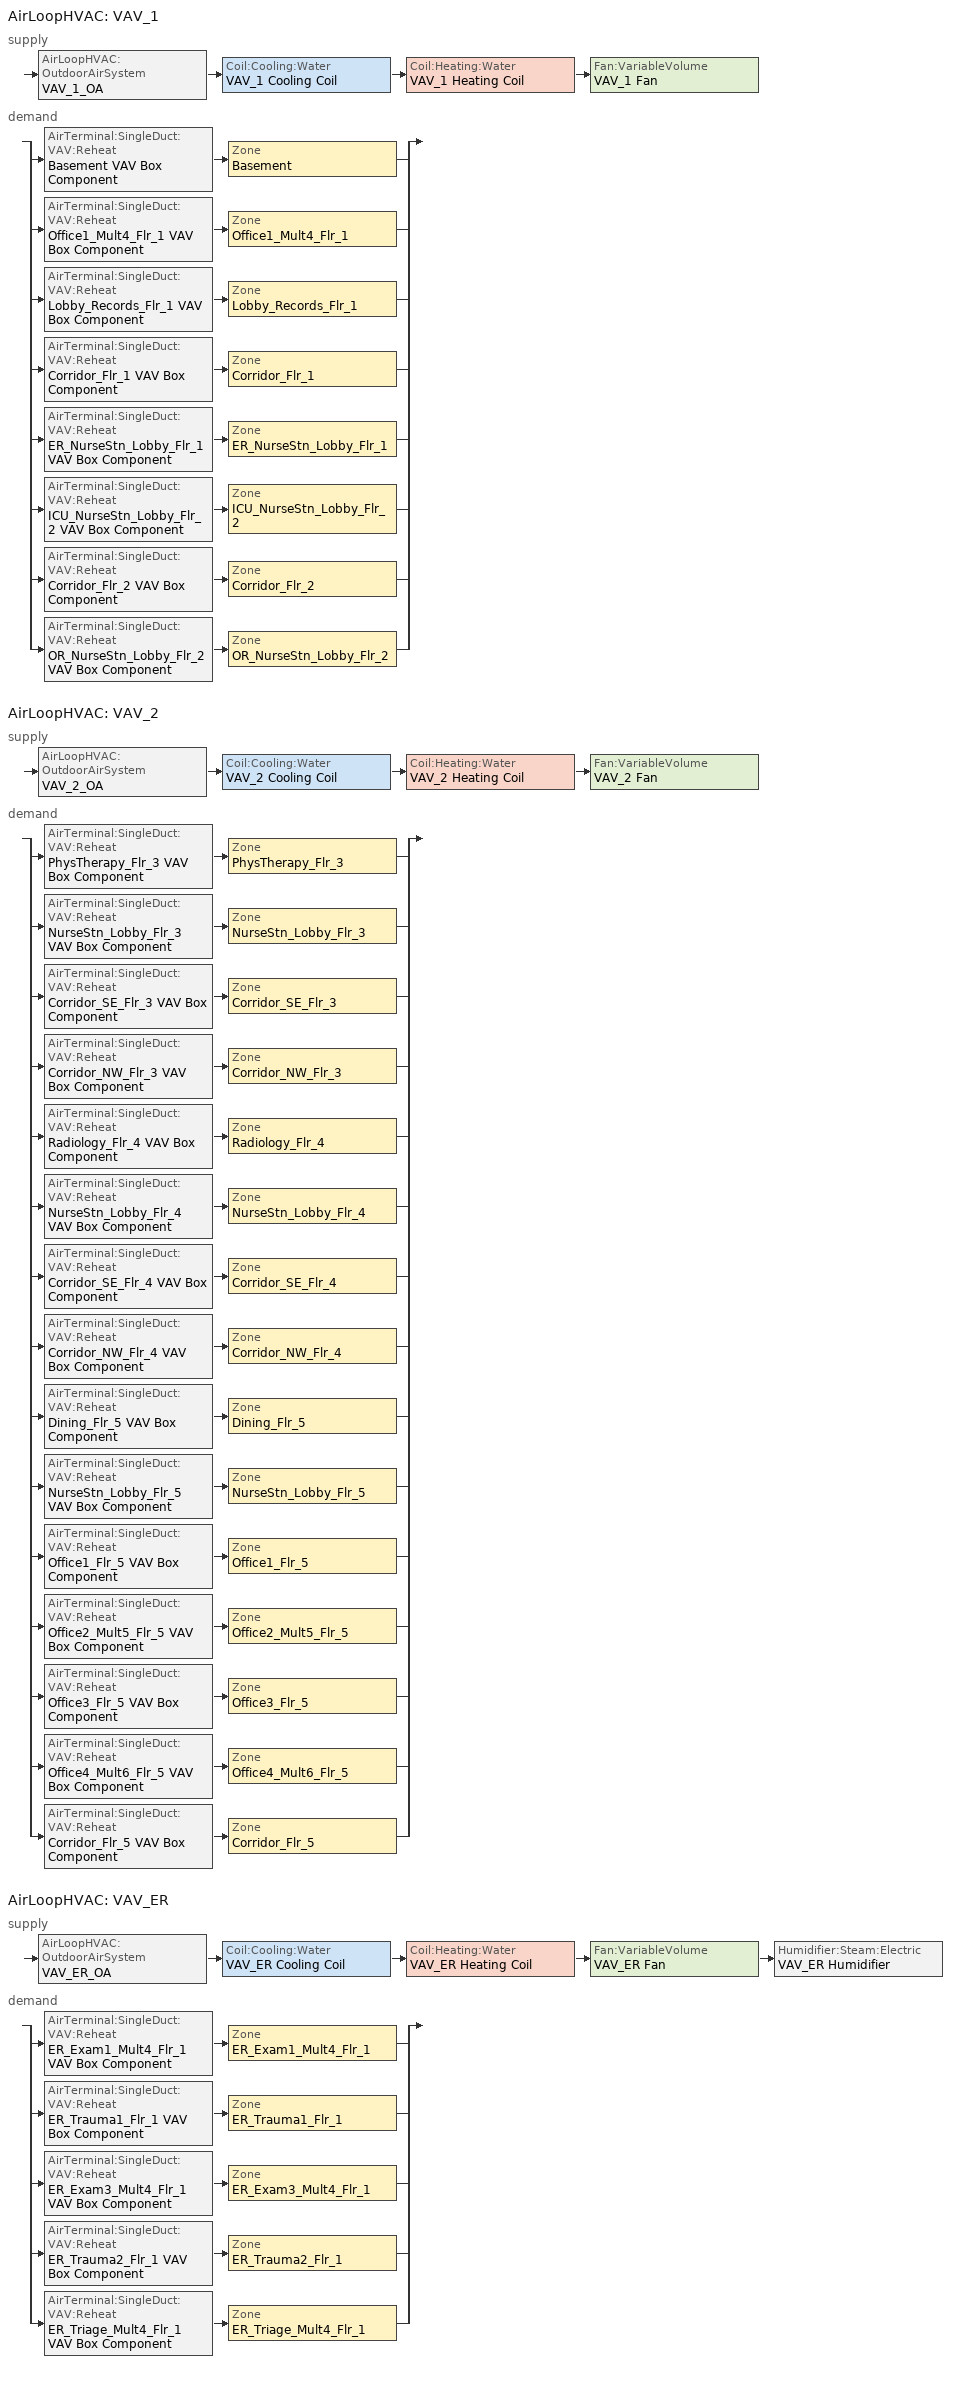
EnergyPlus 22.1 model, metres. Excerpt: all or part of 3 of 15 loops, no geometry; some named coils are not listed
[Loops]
AirLoopHVAC 'VAV_1'
 supply: AirLoopHVAC:OutdoorAirSystem 'VAV_1_OA' > Coil:Cooling:Water 'VAV_1 Cooling Coil' > Coil:Heating:Water 'VAV_1 Heating Coil' > Fan:VariableVolume 'VAV_1 Fan'
 demand: split
  | AirTerminal:SingleDuct:VAV:Reheat 'Basement VAV Box Component' > Zone 'Basement'
  | AirTerminal:SingleDuct:VAV:Reheat 'Office1_Mult4_Flr_1 VAV Box Component' > Zone 'Office1_Mult4_Flr_1'
  | AirTerminal:SingleDuct:VAV:Reheat 'Lobby_Records_Flr_1 VAV Box Component' > Zone 'Lobby_Records_Flr_1'
  | AirTerminal:SingleDuct:VAV:Reheat 'Corridor_Flr_1 VAV Box Component' > Zone 'Corridor_Flr_1'
  | AirTerminal:SingleDuct:VAV:Reheat 'ER_NurseStn_Lobby_Flr_1 VAV Box Component' > Zone 'ER_NurseStn_Lobby_Flr_1'
  | AirTerminal:SingleDuct:VAV:Reheat 'ICU_NurseStn_Lobby_Flr_2 VAV Box Component' > Zone 'ICU_NurseStn_Lobby_Flr_2'
  | AirTerminal:SingleDuct:VAV:Reheat 'Corridor_Flr_2 VAV Box Component' > Zone 'Corridor_Flr_2'
  | AirTerminal:SingleDuct:VAV:Reheat 'OR_NurseStn_Lobby_Flr_2 VAV Box Component' > Zone 'OR_NurseStn_Lobby_Flr_2'
AirLoopHVAC 'VAV_2'
 supply: AirLoopHVAC:OutdoorAirSystem 'VAV_2_OA' > Coil:Cooling:Water 'VAV_2 Cooling Coil' > Coil:Heating:Water 'VAV_2 Heating Coil' > Fan:VariableVolume 'VAV_2 Fan'
 demand: split
  | AirTerminal:SingleDuct:VAV:Reheat 'PhysTherapy_Flr_3 VAV Box Component' > Zone 'PhysTherapy_Flr_3'
  | AirTerminal:SingleDuct:VAV:Reheat 'NurseStn_Lobby_Flr_3 VAV Box Component' > Zone 'NurseStn_Lobby_Flr_3'
  | AirTerminal:SingleDuct:VAV:Reheat 'Corridor_SE_Flr_3 VAV Box Component' > Zone 'Corridor_SE_Flr_3'
  | AirTerminal:SingleDuct:VAV:Reheat 'Corridor_NW_Flr_3 VAV Box Component' > Zone 'Corridor_NW_Flr_3'
  | AirTerminal:SingleDuct:VAV:Reheat 'Radiology_Flr_4 VAV Box Component' > Zone 'Radiology_Flr_4'
  | AirTerminal:SingleDuct:VAV:Reheat 'NurseStn_Lobby_Flr_4 VAV Box Component' > Zone 'NurseStn_Lobby_Flr_4'
  | AirTerminal:SingleDuct:VAV:Reheat 'Corridor_SE_Flr_4 VAV Box Component' > Zone 'Corridor_SE_Flr_4'
  | AirTerminal:SingleDuct:VAV:Reheat 'Corridor_NW_Flr_4 VAV Box Component' > Zone 'Corridor_NW_Flr_4'
  | AirTerminal:SingleDuct:VAV:Reheat 'Dining_Flr_5 VAV Box Component' > Zone 'Dining_Flr_5'
  | AirTerminal:SingleDuct:VAV:Reheat 'NurseStn_Lobby_Flr_5 VAV Box Component' > Zone 'NurseStn_Lobby_Flr_5'
  | AirTerminal:SingleDuct:VAV:Reheat 'Office1_Flr_5 VAV Box Component' > Zone 'Office1_Flr_5'
  | AirTerminal:SingleDuct:VAV:Reheat 'Office2_Mult5_Flr_5 VAV Box Component' > Zone 'Office2_Mult5_Flr_5'
  | AirTerminal:SingleDuct:VAV:Reheat 'Office3_Flr_5 VAV Box Component' > Zone 'Office3_Flr_5'
  | AirTerminal:SingleDuct:VAV:Reheat 'Office4_Mult6_Flr_5 VAV Box Component' > Zone 'Office4_Mult6_Flr_5'
  | AirTerminal:SingleDuct:VAV:Reheat 'Corridor_Flr_5 VAV Box Component' > Zone 'Corridor_Flr_5'
AirLoopHVAC 'VAV_ER'
 supply: AirLoopHVAC:OutdoorAirSystem 'VAV_ER_OA' > Coil:Cooling:Water 'VAV_ER Cooling Coil' > Coil:Heating:Water 'VAV_ER Heating Coil' > Fan:VariableVolume 'VAV_ER Fan' > Humidifier:Steam:Electric 'VAV_ER Humidifier'
 demand: split
  | AirTerminal:SingleDuct:VAV:Reheat 'ER_Exam1_Mult4_Flr_1 VAV Box Component' > Zone 'ER_Exam1_Mult4_Flr_1'
  | AirTerminal:SingleDuct:VAV:Reheat 'ER_Trauma1_Flr_1 VAV Box Component' > Zone 'ER_Trauma1_Flr_1'
  | AirTerminal:SingleDuct:VAV:Reheat 'ER_Exam3_Mult4_Flr_1 VAV Box Component' > Zone 'ER_Exam3_Mult4_Flr_1'
  | AirTerminal:SingleDuct:VAV:Reheat 'ER_Trauma2_Flr_1 VAV Box Component' > Zone 'ER_Trauma2_Flr_1'
  | AirTerminal:SingleDuct:VAV:Reheat 'ER_Triage_Mult4_Flr_1 VAV Box Component' > Zone 'ER_Triage_Mult4_Flr_1'
[EnergyManagementSystem:Sensor]
Name | Output:Variable or Output:Meter Index Key | Output:Variable or Output:Meter
vav_1_OA_VRP | VAV_1 | Air System Outdoor Air Mechanical Ventilation Requested Mass Flow Rate
vav_1_OA | VAV_1 | Air System Outdoor Air Mass Flow Rate
vav_1_SUPPLY_FLOW | VAV_1_OA-VAV_1_CoolCNode | System Node Standard Density Volume Flow Rate
vav_2_OA_VRP | VAV_2 | Air System Outdoor Air Mechanical Ventilation Requested Mass Flow Rate
vav_2_OA | VAV_2 | Air System Outdoor Air Mass Flow Rate
vav_2_SUPPLY_FLOW | VAV_2_OA-VAV_2_CoolCNode | System Node Standard Density Volume Flow Rate
[DesignSpecification:ZoneAirDistribution] Zone Air Distribution Effectiveness in Cooling Mode=1; Zone Air Distribution Effectiveness in Heating Mode=1
Name | Minimum Zone Ventilation Efficiency
VAV_Zone_AirDistribution | 0.6
CM DSZAD Building
[Sizing:System] Type of Load to Size On=Sensible; Preheat Design Temperature {C}=7; Preheat Design Humidity Ratio {kgWater/kgDryAir}=0.008; Precool Design Temperature {C}=12.8; Precool Design Humidity Ratio {kgWater/kgDryAir}=0.008; Central Cooling Design Supply Air Temperature {C}=12.8; Central Heating Design Supply Air Temperature {C}=-15; 100% Outdoor Air in Cooling=No; 100% Outdoor Air in Heating=No; Central Cooling Design Supply Air Humidity Ratio {kgWater/kgDryAir}=0.0085; Central Heating Design Supply Air Humidity Ratio {kgWater/kgDryAir}=0.008; Cooling Supply Air Flow Rate Method=DesignDay; Cooling Supply Air Flow Rate {m3/s}=0; Heating Supply Air Flow Rate Method=DesignDay; Heating Supply Air Flow Rate {m3/s}=0; System Outdoor Air Method=ZoneSum
Name | Design Outdoor Air Flow Rate {m3/s} | Central Heating Maximum System Air Flow Ratio | Type of Zone Sum to Use
VAV_1 | 4.3268 | 0.3 | Coincident
VAV_2 | 4.4797 | 0.3 | Coincident
VAV_ER | autosize | 1 | NonCoincident
[AirLoopHVAC] Design Supply Air Flow Rate {m3/s}=AUTOSIZE
VAV_1; VAV_2; VAV_ER
[SetpointManager:Warmest] Control Variable=Temperature; Minimum Setpoint Temperature {C}=12.8; Maximum Setpoint Temperature {C}=15.6; Strategy=MaximumTemperature
Name | HVAC Air Loop | Setpoint Node or NodeList
VAV_1 Supply Air Temperature Manager | VAV_1 | VAV_1 Supply Equipment Outlet Node
VAV_2 Supply Air Temperature Manager | VAV_2 | VAV_2 Supply Equipment Outlet Node
[SetpointManager:MixedAir] Control Variable=Temperature
Name | Setpoint Node or NodeList
VAV_1_CoolC SAT Manager | VAV_1_CoolC-VAV_1_HeatCNode
VAV_1_HeatC MixedAir Manager | VAV_1_HeatC-VAV_1 FanNode
VAV_1_OAMixed Air Temp Manager | VAV_1_OA-VAV_1_CoolCNode
VAV_2_CoolC SAT Manager | VAV_2_CoolC-VAV_2_HeatCNode
VAV_2_HeatC MixedAir Manager | VAV_2_HeatC-VAV_2 FanNode
VAV_2_OAMixed Air Temp Manager | VAV_2_OA-VAV_2_CoolCNode
VAV_ER_CoolC SAT Manager | VAV_ER_CoolC-VAV_ER_HeatCNode
VAV_ER_HeatC MixedAir Manager | VAV_ER_HeatC-VAV_ER FanNode
VAV_ER_OAMixed Air Temp Manager | VAV_ER_OA-VAV_ER_CoolCNode
[Controller:OutdoorAir] Maximum Outdoor Air Flow Rate {m3/s}=AUTOSIZE; Economizer Control Action Type=ModulateFlow; Lockout Type=LockoutWithHeating; Minimum Limit Type=FixedMinimum; Minimum Outdoor Air Schedule=MinOA_Sched
Name | Minimum Outdoor Air Flow Rate {m3/s} | Economizer Control Type | Minimum Fraction of Outdoor Air Schedule | Maximum Fraction of Outdoor Air Schedule | Mechanical Ventilation Controller | Heat Recovery Bypass Control Type
VAV_1_OA_Controller | 0 | DifferentialEnthalpy | BLDG_OA_FRAC_SCH | VAV_1 Max OA Fraction | VAV_1_DCV | BypassWhenOAFlowGreaterThanMinimum
VAV_2_OA_Controller | 0 | DifferentialEnthalpy | BLDG_OA_FRAC_SCH | VAV_2 Max OA Fraction | VAV_2_DCV
VAV_ER_OA_Controller | AUTOSIZE | NoEconomizer | VAV_ER_OAminOAFracSchedule
[Fan:VariableVolume] Availability Schedule=HVACOperationSchd; Pressure Rise {Pa}=1314.72; Maximum Flow Rate {m3/s}=AUTOSIZE; Fan Power Minimum Flow Rate Input Method=Fraction; Fan Power Minimum Flow Fraction=0.25; Motor In Airstream Fraction=1; Fan Power Coefficient 1=0.0408; Fan Power Coefficient 2=0.088; Fan Power Coefficient 3=-0.0729; Fan Power Coefficient 4=0.9437; Fan Power Coefficient 5=0
Name | Fan Total Efficiency | Motor Efficiency
VAV_1 Fan | 0.61165 | 0.941
VAV_2 Fan | 0.61425 | 0.945
VAV_ER Fan | 0.6045 | 0.93
[SetpointManager:OutdoorAirPretreat]
VAV_1 Heat Exchanger Supply Air Temp Manager: Control Variable=Temperature; Minimum Setpoint Temperature {C}=-99; Maximum Setpoint Temperature {C}=99; Minimum Setpoint Humidity Ratio {kgWater/kgDryAir}=0.00001; Maximum Setpoint Humidity Ratio {kgWater/kgDryAir}=1; Setpoint Node or NodeList=VAV_1 Heat Recovery Outlet Node
[HeatExchanger:AirToAir:SensibleAndLatent]
VAV_1 OA Heat Recovery: Availability Schedule=Always_On; Nominal Supply Air Flow Rate {m3/s}=AUTOSIZE; Sensible Effectiveness at 100% Heating Air Flow=0.7; Latent Effectiveness at 100% Heating Air Flow=0.6; Sensible Effectiveness at 75% Heating Air Flow=0.7; Latent Effectiveness at 75% Heating Air Flow=0.6; Sensible Effectiveness at 100% Cooling Air Flow=0.75; Latent Effectiveness at 100% Cooling Air Flow=0.6; Sensible Effectiveness at 75% Cooling Air Flow=0.75; Latent Effectiveness at 75% Cooling Air Flow=0.6; Nominal Electric Power {W}=3154.479; Supply Air Outlet Temperature Control=Yes; Heat Exchanger Type=Rotary; Frost Control Type=ExhaustOnly; Threshold Temperature {C}=-23.3; Initial Defrost Time Fraction=0.167; Rate of Defrost Time Fraction Increase {1/K}=1.44
[Controller:MechanicalVentilation] Availability Schedule=BLDG_OA_FRAC_SCH; Demand Controlled Ventilation=Yes; System Outdoor Air Method=Standard62.1VentilationRateProcedure; Design Specification Zone Air Distribution Object Name 1=CM DSZAD Building; Design Specification Zone Air Distribution Object Name 2=CM DSZAD Building; Design Specification Zone Air Distribution Object Name 3=CM DSZAD Building; Design Specification Zone Air Distribution Object Name 4=CM DSZAD Building; Design Specification Zone Air Distribution Object Name 5=CM DSZAD Building; Design Specification Zone Air Distribution Object Name 6=CM DSZAD Building; Design Specification Zone Air Distribution Object Name 7=CM DSZAD Building; Design Specification Zone Air Distribution Object Name 8=CM DSZAD Building
Name | Zone 1 | Design Specification Outdoor Air Object Name 1 | Zone 2 | Design Specification Outdoor Air Object Name 2 | Zone 3 | Design Specification Outdoor Air Object Name 3 | Zone 4 | Design Specification Outdoor Air Object Name 4 | Zone 5 | Design Specification Outdoor Air Object Name 5 | Zone 6 | Design Specification Outdoor Air Object Name 6 | Zone 7 | Design Specification Outdoor Air Object Name 7 | Zone 8 | Design Specification Outdoor Air Object Name 8 | Zone 9 | Design Specification Outdoor Air Object Name 9 | Design Specification Zone Air Distribution Object Name 9 | Zone 10 | Design Specification Outdoor Air Object Name 10 | Design Specification Zone Air Distribution Object Name 10 | Zone 11 | Design Specification Outdoor Air Object Name 11 | Design Specification Zone Air Distribution Object Name 11 | Zone 12 | Design Specification Outdoor Air Object Name 12 | Design Specification Zone Air Distribution Object Name 12 | Zone 13 | Design Specification Outdoor Air Object Name 13 | Design Specification Zone Air Distribution Object Name 13 | Zone 14 | Design Specification Outdoor Air Object Name 14 | Design Specification Zone Air Distribution Object Name 14 | Zone 15 | Design Specification Outdoor Air Object Name 15 | Design Specification Zone Air Distribution Object Name 15
VAV_1_DCV | Basement | SZ DSOA Basement | Office1_Mult4_Flr_1 | SZ DSOA Office1_Mult4_Flr_1 | Lobby_Records_Flr_1 | SZ DSOA Lobby_Records_Flr_1 | Corridor_Flr_1 | SZ DSOA Corridor_Flr_1 | ER_NurseStn_Lobby_Flr_1 | SZ DSOA ER_NurseStn_Lobby_Flr_1 | ICU_NurseStn_Lobby_Flr_2 | SZ DSOA ICU_NurseStn_Lobby_Flr_2 | Corridor_Flr_2 | SZ DSOA Corridor_Flr_2 | OR_NurseStn_Lobby_Flr_2 | SZ DSOA OR_NurseStn_Lobby_Flr_2
VAV_2_DCV | PhysTherapy_Flr_3 | SZ DSOA PhysTherapy_Flr_3 | NurseStn_Lobby_Flr_3 | SZ DSOA NurseStn_Lobby_Flr_3 | Corridor_SE_Flr_3 | SZ DSOA Corridor_SE_Flr_3 | Corridor_NW_Flr_3 | SZ DSOA Corridor_NW_Flr_3 | Radiology_Flr_4 | SZ DSOA Radiology_Flr_4 | NurseStn_Lobby_Flr_4 | SZ DSOA NurseStn_Lobby_Flr_4 | Corridor_SE_Flr_4 | SZ DSOA Corridor_SE_Flr_4 | Corridor_NW_Flr_4 | SZ DSOA Corridor_NW_Flr_4 | Dining_Flr_5 | SZ DSOA Dining_Flr_5 | CM DSZAD Building | NurseStn_Lobby_Flr_5 | SZ DSOA NurseStn_Lobby_Flr_5 | CM DSZAD Building | Office1_Flr_5 | SZ DSOA Office1_Flr_5 | CM DSZAD Building | Office2_Mult5_Flr_5 | SZ DSOA Office2_Mult5_Flr_5 | CM DSZAD Building | Office3_Flr_5 | SZ DSOA Office3_Flr_5 | CM DSZAD Building | Office4_Mult6_Flr_5 | SZ DSOA Office4_Mult6_Flr_5 | CM DSZAD Building | Corridor_Flr_5 | SZ DSOA Corridor_Flr_5 | CM DSZAD Building
[Coil:Cooling:Water] Availability Schedule=Always_On; Design Water Flow Rate {m3/s}=Autosize; Design Air Flow Rate {m3/s}=Autosize; Design Inlet Water Temperature {C}=8.89; Design Inlet Air Temperature {C}=Autosize; Design Outlet Air Temperature {C}=Autosize; Design Inlet Air Humidity Ratio {kgWater/kgDryAir}=Autosize; Design Outlet Air Humidity Ratio {kgWater/kgDryAir}=Autosize; Type of Analysis=SimpleAnalysis; Heat Exchanger Configuration=CrossFlow
VAV_1 Cooling Coil; VAV_2 Cooling Coil; VAV_ER Cooling Coil
[Controller:WaterCoil] Control Variable=Temperature; Actuator Variable=FLOW; Maximum Actuated Flow {m3/s}=AUTOSIZE; Minimum Actuated Flow {m3/s}=0
Name | Action | Controller Convergence Tolerance {deltaC}
VAV_1_CoolC_Controller; VAV_2_CoolC_Controller; VAV_ER_CoolC_Controller | REVERSE
VAV_1_HeatC_Controller; VAV_2_HeatC_Controller; VAV_ER_HeatC_Controller | NORMAL | 0.0001
[Coil:Heating:Water] Availability Schedule=Always_On; U-Factor Times Area Value {W/K}=AUTOSIZE; Maximum Water Flow Rate {m3/s}=AUTOSIZE; Performance Input Method=UFactorTimesAreaAndDesignWaterFlowRate; Rated Capacity {W}=AUTOSIZE; Rated Inlet Water Temperature {C}=48.89; Rated Inlet Air Temperature {C}=-20; Rated Outlet Water Temperature {C}=35; Rated Outlet Air Temperature {C}=12.8
VAV_1 Heating Coil; VAV_2 Heating Coil; VAV_ER Heating Coil
[Sizing:Zone] Zone Cooling Design Supply Air Temperature Input Method=SupplyAirTemperature; Zone Cooling Design Supply Air Temperature {C}=12.8; Zone Heating Design Supply Air Temperature Input Method=SupplyAirTemperature; Zone Heating Design Supply Air Temperature {C}=40; Zone Cooling Design Supply Air Humidity Ratio {kg-H2O/kg-air}=0.0085; Zone Heating Design Supply Air Humidity Ratio {kgWater/kgDryAir}=0.008; Cooling Design Air Flow Rate {m3/s}=0; Cooling Minimum Air Flow Fraction=0; Heating Design Air Flow Method=DesignDay; Heating Design Air Flow Rate {m3/s}=0
Name | Design Specification Outdoor Air Object | Cooling Design Air Flow Method | Design Specification Zone Air Distribution Object | Cooling Minimum Air Flow per Zone Floor Area {m3/s-m2}
Basement | SZ DSOA Basement | DesignDay | VAV_Zone_AirDistribution
Office1_Mult4_Flr_1 | SZ DSOA Office1_Mult4_Flr_1 | DesignDay | VAV_Zone_AirDistribution
Lobby_Records_Flr_1 | SZ DSOA Lobby_Records_Flr_1 | DesignDay | VAV_Zone_AirDistribution
Corridor_Flr_1 | SZ DSOA Corridor_Flr_1 | DesignDay | VAV_Zone_AirDistribution
ER_NurseStn_Lobby_Flr_1 | SZ DSOA ER_NurseStn_Lobby_Flr_1 | DesignDay | VAV_Zone_AirDistribution
ICU_NurseStn_Lobby_Flr_2 | SZ DSOA ICU_NurseStn_Lobby_Flr_2 | DesignDay | VAV_Zone_AirDistribution
Corridor_Flr_2 | SZ DSOA Corridor_Flr_2 | DesignDay | VAV_Zone_AirDistribution
OR_NurseStn_Lobby_Flr_2 | SZ DSOA OR_NurseStn_Lobby_Flr_2 | DesignDay | VAV_Zone_AirDistribution
PhysTherapy_Flr_3 | SZ DSOA PhysTherapy_Flr_3 | DesignDay | VAV_Zone_AirDistribution
NurseStn_Lobby_Flr_3 | SZ DSOA NurseStn_Lobby_Flr_3 | DesignDay | VAV_Zone_AirDistribution
Corridor_SE_Flr_3 | SZ DSOA Corridor_SE_Flr_3 | DesignDay | VAV_Zone_AirDistribution
Corridor_NW_Flr_3 | SZ DSOA Corridor_NW_Flr_3 | DesignDay | VAV_Zone_AirDistribution
Radiology_Flr_4 | SZ DSOA Radiology_Flr_4 | DesignDay | VAV_Zone_AirDistribution
NurseStn_Lobby_Flr_4 | SZ DSOA NurseStn_Lobby_Flr_4 | DesignDay | VAV_Zone_AirDistribution
Corridor_SE_Flr_4 | SZ DSOA Corridor_SE_Flr_4 | DesignDay | VAV_Zone_AirDistribution
Corridor_NW_Flr_4 | SZ DSOA Corridor_NW_Flr_4 | DesignDay | VAV_Zone_AirDistribution
Dining_Flr_5 | SZ DSOA Dining_Flr_5 | DesignDay | VAV_Zone_AirDistribution
NurseStn_Lobby_Flr_5 | SZ DSOA NurseStn_Lobby_Flr_5 | DesignDay | VAV_Zone_AirDistribution
Office1_Flr_5 | SZ DSOA Office1_Flr_5 | DesignDay | VAV_Zone_AirDistribution
Office2_Mult5_Flr_5 | SZ DSOA Office2_Mult5_Flr_5 | DesignDay | VAV_Zone_AirDistribution
Office3_Flr_5 | SZ DSOA Office3_Flr_5 | DesignDay | VAV_Zone_AirDistribution
Office4_Mult6_Flr_5 | SZ DSOA Office4_Mult6_Flr_5 | DesignDay | VAV_Zone_AirDistribution
Corridor_Flr_5 | SZ DSOA Corridor_Flr_5 | DesignDay | VAV_Zone_AirDistribution
ER_Exam1_Mult4_Flr_1 | SZ DSOA ER_Exam1_Mult4_Flr_1 | DesignDayWithLimit |  | 0.0142221
ER_Trauma1_Flr_1 | SZ DSOA ER_Trauma1_Flr_1 | DesignDayWithLimit |  | 0.0142221
ER_Exam3_Mult4_Flr_1 | SZ DSOA ER_Exam3_Mult4_Flr_1 | DesignDayWithLimit |  | 0.0142221
ER_Trauma2_Flr_1 | SZ DSOA ER_Trauma2_Flr_1 | DesignDayWithLimit |  | 0.0142221
ER_Triage_Mult4_Flr_1 | SZ DSOA ER_Triage_Mult4_Flr_1 | DesignDayWithLimit |  | 0.0142221
[DesignSpecification:OutdoorAir] Outdoor Air Method=Flow/Area
Name | Outdoor Air Flow per Zone Floor Area {m3/s-m2}
SZ DSOA Basement | 0.0003683
SZ DSOA Office1_Mult4_Flr_1; SZ DSOA Office1_Flr_5; SZ DSOA Office2_Mult5_Flr_5; SZ DSOA Office3_Flr_5; SZ DSOA Office4_Mult6_Flr_5 | 0.0004826
SZ DSOA Lobby_Records_Flr_1; SZ DSOA ER_NurseStn_Lobby_Flr_1; SZ DSOA ICU_NurseStn_Lobby_Flr_2; SZ DSOA OR_NurseStn_Lobby_Flr_2; SZ DSOA NurseStn_Lobby_Flr_3; SZ DSOA NurseStn_Lobby_Flr_4; SZ DSOA NurseStn_Lobby_Flr_5 | 0.000338666
SZ DSOA Corridor_Flr_1; SZ DSOA Corridor_Flr_2; SZ DSOA Corridor_SE_Flr_3; SZ DSOA Corridor_NW_Flr_3; SZ DSOA Corridor_SE_Flr_4; SZ DSOA Corridor_NW_Flr_4; SZ DSOA Corridor_Flr_5 | 0.0003048
SZ DSOA PhysTherapy_Flr_3; SZ DSOA Radiology_Flr_4 | 0.000381
SZ DSOA Dining_Flr_5 | 0.0012954
SZ DSOA ER_Exam1_Mult4_Flr_1; SZ DSOA ER_Trauma1_Flr_1; SZ DSOA ER_Exam3_Mult4_Flr_1; SZ DSOA ER_Trauma2_Flr_1; SZ DSOA ER_Triage_Mult4_Flr_1 | 0.00237066
[ZoneControl:Thermostat] Control Type Schedule=Dual Zone Control Type Sched
Name | Zone or ZoneList | Control 1
Basement Thermostat | Basement | Basement Dual SP Control
Office1_Mult4_Flr_1 Thermostat | Office1_Mult4_Flr_1 | Office1_Mult4_Flr_1 Dual SP Control
Lobby_Records_Flr_1 Thermostat | Lobby_Records_Flr_1 | Lobby_Records_Flr_1 Dual SP Control
Corridor_Flr_1 Thermostat | Corridor_Flr_1 | Corridor_Flr_1 Dual SP Control
ER_NurseStn_Lobby_Flr_1 Thermostat | ER_NurseStn_Lobby_Flr_1 | ER_NurseStn_Lobby_Flr_1 Dual SP Control
ICU_NurseStn_Lobby_Flr_2 Thermostat | ICU_NurseStn_Lobby_Flr_2 | ICU_NurseStn_Lobby_Flr_2 Dual SP Control
Corridor_Flr_2 Thermostat | Corridor_Flr_2 | Corridor_Flr_2 Dual SP Control
OR_NurseStn_Lobby_Flr_2 Thermostat | OR_NurseStn_Lobby_Flr_2 | OR_NurseStn_Lobby_Flr_2 Dual SP Control
PhysTherapy_Flr_3 Thermostat | PhysTherapy_Flr_3 | PhysTherapy_Flr_3 Dual SP Control
NurseStn_Lobby_Flr_3 Thermostat | NurseStn_Lobby_Flr_3 | NurseStn_Lobby_Flr_3 Dual SP Control
Corridor_SE_Flr_3 Thermostat | Corridor_SE_Flr_3 | Corridor_SE_Flr_3 Dual SP Control
Corridor_NW_Flr_3 Thermostat | Corridor_NW_Flr_3 | Corridor_NW_Flr_3 Dual SP Control
Radiology_Flr_4 Thermostat | Radiology_Flr_4 | Radiology_Flr_4 Dual SP Control
NurseStn_Lobby_Flr_4 Thermostat | NurseStn_Lobby_Flr_4 | NurseStn_Lobby_Flr_4 Dual SP Control
Corridor_SE_Flr_4 Thermostat | Corridor_SE_Flr_4 | Corridor_SE_Flr_4 Dual SP Control
Corridor_NW_Flr_4 Thermostat | Corridor_NW_Flr_4 | Corridor_NW_Flr_4 Dual SP Control
Dining_Flr_5 Thermostat | Dining_Flr_5 | Dining_Flr_5 Dual SP Control
NurseStn_Lobby_Flr_5 Thermostat | NurseStn_Lobby_Flr_5 | NurseStn_Lobby_Flr_5 Dual SP Control
Office1_Flr_5 Thermostat | Office1_Flr_5 | Office1_Flr_5 Dual SP Control
Office2_Mult5_Flr_5 Thermostat | Office2_Mult5_Flr_5 | Office2_Mult5_Flr_5 Dual SP Control
Office3_Flr_5 Thermostat | Office3_Flr_5 | Office3_Flr_5 Dual SP Control
Office4_Mult6_Flr_5 Thermostat | Office4_Mult6_Flr_5 | Office4_Mult6_Flr_5 Dual SP Control
Corridor_Flr_5 Thermostat | Corridor_Flr_5 | Corridor_Flr_5 Dual SP Control
ER_Exam1_Mult4_Flr_1 Thermostat | ER_Exam1_Mult4_Flr_1 | ER_Exam1_Mult4_Flr_1 Dual SP Control
ER_Trauma1_Flr_1 Thermostat | ER_Trauma1_Flr_1 | ER_Trauma1_Flr_1 Dual SP Control
ER_Exam3_Mult4_Flr_1 Thermostat | ER_Exam3_Mult4_Flr_1 | ER_Exam3_Mult4_Flr_1 Dual SP Control
ER_Trauma2_Flr_1 Thermostat | ER_Trauma2_Flr_1 | ER_Trauma2_Flr_1 Dual SP Control
ER_Triage_Mult4_Flr_1 Thermostat | ER_Triage_Mult4_Flr_1 | ER_Triage_Mult4_Flr_1 Dual SP Control
[ThermostatSetpoint:DualSetpoint] Heating Setpoint Temperature Schedule=HtgSetP_Sch; Cooling Setpoint Temperature Schedule=ClgSetP_Sch
Basement Dual SP Control; Office1_Mult4_Flr_1 Dual SP Control; Lobby_Records_Flr_1 Dual SP Control; Corridor_Flr_1 Dual SP Control; ER_NurseStn_Lobby_Flr_1 Dual SP Control; ICU_NurseStn_Lobby_Flr_2 Dual SP Control; Corridor_Flr_2 Dual SP Control; OR_NurseStn_Lobby_Flr_2 Dual SP Control; PhysTherapy_Flr_3 Dual SP Control; NurseStn_Lobby_Flr_3 Dual SP Control; Corridor_SE_Flr_3 Dual SP Control; Corridor_NW_Flr_3 Dual SP Control; Radiology_Flr_4 Dual SP Control; NurseStn_Lobby_Flr_4 Dual SP Control; Corridor_SE_Flr_4 Dual SP Control; Corridor_NW_Flr_4 Dual SP Control; Dining_Flr_5 Dual SP Control; NurseStn_Lobby_Flr_5 Dual SP Control; Office1_Flr_5 Dual SP Control; Office2_Mult5_Flr_5 Dual SP Control; Office3_Flr_5 Dual SP Control; Office4_Mult6_Flr_5 Dual SP Control; Corridor_Flr_5 Dual SP Control; ER_Exam1_Mult4_Flr_1 Dual SP Control; ER_Trauma1_Flr_1 Dual SP Control; ER_Exam3_Mult4_Flr_1 Dual SP Control; ER_Trauma2_Flr_1 Dual SP Control; ER_Triage_Mult4_Flr_1 Dual SP Control
[Zone equipment]
Basement: Basement VAV Box Component
Office1_Mult4_Flr_1: Office1_Mult4_Flr_1 VAV Box Component
Lobby_Records_Flr_1: Lobby_Records_Flr_1 VAV Box Component
Corridor_Flr_1: Corridor_Flr_1 VAV Box Component
ER_NurseStn_Lobby_Flr_1: ER_NurseStn_Lobby_Flr_1 VAV Box Component
ICU_NurseStn_Lobby_Flr_2: ICU_NurseStn_Lobby_Flr_2 VAV Box Component
Corridor_Flr_2: Corridor_Flr_2 VAV Box Component
OR_NurseStn_Lobby_Flr_2: OR_NurseStn_Lobby_Flr_2 VAV Box Component
PhysTherapy_Flr_3: PhysTherapy_Flr_3 VAV Box Component
NurseStn_Lobby_Flr_3: NurseStn_Lobby_Flr_3 VAV Box Component
Corridor_SE_Flr_3: Corridor_SE_Flr_3 VAV Box Component
Corridor_NW_Flr_3: Corridor_NW_Flr_3 VAV Box Component
Radiology_Flr_4: Radiology_Flr_4 VAV Box Component
NurseStn_Lobby_Flr_4: NurseStn_Lobby_Flr_4 VAV Box Component
Corridor_SE_Flr_4: Corridor_SE_Flr_4 VAV Box Component
Corridor_NW_Flr_4: Corridor_NW_Flr_4 VAV Box Component
Dining_Flr_5: Dining_Flr_5 Exhaust Fan, Dining_Flr_5 VAV Box Component
NurseStn_Lobby_Flr_5: NurseStn_Lobby_Flr_5 Exhaust Fan, NurseStn_Lobby_Flr_5 VAV Box Component
Office1_Flr_5: Office1_Flr_5 Exhaust Fan, Office1_Flr_5 VAV Box Component
Office2_Mult5_Flr_5: Office2_Mult5_Flr_5 Exhaust Fan, Office2_Mult5_Flr_5 VAV Box Component
Office3_Flr_5: Office3_Flr_5 Exhaust Fan, Office3_Flr_5 VAV Box Component
Office4_Mult6_Flr_5: Office4_Mult6_Flr_5 Exhaust Fan, Office4_Mult6_Flr_5 VAV Box Component
Corridor_Flr_5: Corridor_Flr_5 Exhaust Fan, Corridor_Flr_5 VAV Box Component
ER_Exam1_Mult4_Flr_1: ER_Exam1_Mult4_Flr_1 VAV Box Component
ER_Trauma1_Flr_1: ER_Trauma1_Flr_1 VAV Box Component
ER_Exam3_Mult4_Flr_1: ER_Exam3_Mult4_Flr_1 VAV Box Component
ER_Trauma2_Flr_1: ER_Trauma2_Flr_1 VAV Box Component
ER_Triage_Mult4_Flr_1: ER_Triage_Mult4_Flr_1 VAV Box Component
[AirTerminal:SingleDuct:VAV:Reheat] Availability Schedule=ALWAYS_ON; Maximum Air Flow Rate {m3/s}=AUTOSIZE; Zone Minimum Air Flow Input Method=Constant; Maximum Hot Water or Steam Flow Rate {m3/s}=AUTOSIZE; Minimum Hot Water or Steam Flow Rate {m3/s}=0; Convergence Tolerance=0.001; Damper Heating Action=ReverseWithLimits; Maximum Flow Fraction During Reheat=0.5; Maximum Reheat Air Temperature {C}=40
Name | Constant Minimum Air Flow Fraction | Reheat Coil
Basement VAV Box Component | 0.442 | Basement VAV Box Reheat Coil
Office1_Mult4_Flr_1 VAV Box Component | 0.175 | Office1_Mult4_Flr_1 VAV Box Reheat Coil
Lobby_Records_Flr_1 VAV Box Component | 0.493 | Lobby_Records_Flr_1 VAV Box Reheat Coil
Corridor_Flr_1 VAV Box Component | 0.498 | Corridor_Flr_1 VAV Box Reheat Coil
ER_NurseStn_Lobby_Flr_1 VAV Box Component | 0.265 | ER_NurseStn_Lobby_Flr_1 VAV Box Reheat Coil
ICU_NurseStn_Lobby_Flr_2 VAV Box Component | 0.209 | ICU_NurseStn_Lobby_Flr_2 VAV Box Reheat Coil
Corridor_Flr_2 VAV Box Component | 0.67 | Corridor_Flr_2 VAV Box Reheat Coil
OR_NurseStn_Lobby_Flr_2 VAV Box Component | 0.263 | OR_NurseStn_Lobby_Flr_2 VAV Box Reheat Coil
PhysTherapy_Flr_3 VAV Box Component | 0.29 | PhysTherapy_Flr_3 VAV Box Reheat Coil
NurseStn_Lobby_Flr_3 VAV Box Component | 0.326 | NurseStn_Lobby_Flr_3 VAV Box Reheat Coil
Corridor_SE_Flr_3 VAV Box Component | 0.639 | Corridor_SE_Flr_3 VAV Box Reheat Coil
Corridor_NW_Flr_3 VAV Box Component | 0.635 | Corridor_NW_Flr_3 VAV Box Reheat Coil
Radiology_Flr_4 VAV Box Component | 0.069 | Radiology_Flr_4 VAV Box Reheat Coil
NurseStn_Lobby_Flr_4 VAV Box Component | 0.302 | NurseStn_Lobby_Flr_4 VAV Box Reheat Coil
Corridor_SE_Flr_4 VAV Box Component | 0.558 | Corridor_SE_Flr_4 VAV Box Reheat Coil
Corridor_NW_Flr_4 VAV Box Component | 0.559 | Corridor_NW_Flr_4 VAV Box Reheat Coil
Dining_Flr_5 VAV Box Component | 0.712 | Dining_Flr_5 VAV Box Reheat Coil
NurseStn_Lobby_Flr_5 VAV Box Component | 0.231 | NurseStn_Lobby_Flr_5 VAV Box Reheat Coil
Office1_Flr_5 VAV Box Component | 0.183 | Office1_Flr_5 VAV Box Reheat Coil
Office2_Mult5_Flr_5 VAV Box Component | 0.26 | Office2_Mult5_Flr_5 VAV Box Reheat Coil
Office3_Flr_5 VAV Box Component | 0.175 | Office3_Flr_5 VAV Box Reheat Coil
Office4_Mult6_Flr_5 VAV Box Component | 0.161 | Office4_Mult6_Flr_5 VAV Box Reheat Coil
Corridor_Flr_5 VAV Box Component | 0.349 | Corridor_Flr_5 VAV Box Reheat Coil
ER_Exam1_Mult4_Flr_1 VAV Box Component | 1 | ER_Exam1_Mult4_Flr_1 VAV Box Reheat Coil
ER_Trauma1_Flr_1 VAV Box Component | 1 | ER_Trauma1_Flr_1 VAV Box Reheat Coil
ER_Exam3_Mult4_Flr_1 VAV Box Component | 1 | ER_Exam3_Mult4_Flr_1 VAV Box Reheat Coil
ER_Trauma2_Flr_1 VAV Box Component | 1 | ER_Trauma2_Flr_1 VAV Box Reheat Coil
ER_Triage_Mult4_Flr_1 VAV Box Component | 1 | ER_Triage_Mult4_Flr_1 VAV Box Reheat Coil
[Fan:ZoneExhaust] Availability Schedule=Kitchen_Exhaust_SCH; Fan Total Efficiency=1; Pressure Rise {Pa}=0
Name | Maximum Flow Rate {m3/s}
Dining_Flr_5 Exhaust Fan | 0.902364
NurseStn_Lobby_Flr_5 Exhaust Fan | 0.352073
Office1_Flr_5 Exhaust Fan; Office2_Mult5_Flr_5 Exhaust Fan; Office3_Flr_5 Exhaust Fan | 0.0335083
Office4_Mult6_Flr_5 Exhaust Fan | 0.00660726
Corridor_Flr_5 Exhaust Fan | 0.152911
[SetpointManager:MultiZone:Humidity:Minimum]
VAV_ER Humidifier HUMRAT setpoint: HVAC Air Loop=VAV_ER; Setpoint Node or NodeList=VAV_ER Supply Equipment Outlet Node
[SetpointManager:MultiZone:Humidity:Maximum]
VAV_ER CoolC HUMRAT setpoint: HVAC Air Loop=VAV_ER; Setpoint Node or NodeList=VAV_ER_CoolC-VAV_ER_HeatCNode
[Humidifier:Steam:Electric]
VAV_ER Humidifier: Availability Schedule=Always_On; Rated Capacity {m3/s}=3.72e-05; Rated Power {W}=100000; Rated Fan Power {W}=0; Standby Power {W}=0
[WaterHeater:Mixed]
SWH Laundry Water Heater: Tank Volume {m3}=1.13562; Setpoint Temperature Schedule=Laundry Setpoint Temp Schedule; Deadband Temperature Difference {deltaC}=0.1; Maximum Temperature Limit {C}=85; Heater Control Type=Cycle; Heater Maximum Capacity {W}=87921.32; Heater Minimum Capacity {W}=0; Heater Fuel Type=NaturalGas; Heater Thermal Efficiency=0.95; Off Cycle Parasitic Fuel Type=NaturalGas; Off Cycle Parasitic Heat Fraction to Tank=0; Ambient Temperature Indicator=Zone; Ambient Temperature Zone=BASEMENT; Off Cycle Loss Coefficient to Ambient Temperature {W/K}=11.2541; On Cycle Loss Coefficient to Ambient Temperature {W/K}=11.2541; Peak Use Flow Rate {m3/s}=0.000176652; Use Flow Rate Fraction Schedule=LAUNDRY_SWH_SCH
[Schedule:Compact]
ALWAYS_ON; HVACOperationSchd; MinOA_Sched: Through: 12/31, For: AllDays, Until: 24:00, 1
Laundry Setpoint Temp Schedule: THROUGH: 12/31, FOR: AllDays, UNTIL: 24:00, 82.22
LAUNDRY_SWH_SCH: THROUGH: 12/31, FOR: AllDays, UNTIL: 08:00, 0, UNTIL: 15:00, 1, UNTIL: 24:00, 0
HTGSETP_SCH: Through: 12/31, For: ALLDays, Until: 24:00, 21
CLGSETP_SCH: Through: 12/31, For: AllDays, Until: 24:00, 24
BLDG_OA_FRAC_SCH: Through: 12/31, For: Weekdays, Until: 06:00, 0, Until: 18:00, 0.25, Until: 24:00, 0, For: SummerDesignDay, Until: 06:00, 0, Until: 18:00, 0.25, Until: 24:00, 0, For: WinterDesignDay, Until: 06:00, 0, Until: 18:00, 0.25, Until: 24:00, 0, For: Saturday, Until: 06:00, 0, Until: 18:00, 0.25, Until: 24:00, 0, For: Sunday Holidays AllOtherDays, Until: 24:00, 0
VAV_ER_OAminOAFracSchedule: Through: 12/31, For: AllDays, Until: 24:00, 0.33
Dual Zone Control Type Sched: Through: 12/31, For: AllDays, Until: 24:00, 4
Kitchen_Exhaust_SCH: Through: 12/31, For: AllDays, Until: 07:00, 0, Until: 24:00, 1
[Schedule:Constant] Hourly Value=1
VAV_1 Max OA Fraction; VAV_2 Max OA Fraction
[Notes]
The DOE Prototype Building Models were developed by Pacific Northwest National Laboratory (PNNL), under contract with the
U.S. Department of Energy (DOE).  These prototype models are used to calculate alternative building performance factors
for use with the Standard 90.1 Performance Rating Method (Appendix G) using an updated approach described in the PNNL
Technical Support Document titled, "Commercial Building Prototypes Based on ANSI/ASHRAE/IES Standard 90.1 Appendix G
PRM". The basic building descriptions can be found in the Scorecards posted at www.energycodes.gov website. The recommended
citation of the prototype models are
PNNL 2024. Commercial Building Prototypes Based on ANSI/ASHRAE/IES Standard 90.1 Appendix G PRM.  Available at
http://www.energycodes.gov/sites/default/files/2024-06/Commercial_Prototypes_ASHRAE901-2019AppGPRM.pdf
DOE and PNNL. 2023. Commercial Prototype Building Models, Richland, WA, Pacific Northwest National Laboratory. Available
at https://www.energycodes.gov/development/commercial/prototype_models.
Detailed descriptions of the prototype model development and addenda modeling strategies can be found in the following  reports:
Maddox D.E., J. Zhang, Y. Xie, W. Xu, X. Liu, S. Wang, and M.I. Rosenberg. 2022. Energy and Energy Cost Savings Analysis of the 2021 IECC
for Commercial Buildings. PNNL-32816. Richland, WA: Pacific Northwest National Laboratory.
Zhang J., M.I. Rosenberg, J. Lerond, Y. Xie, C. Chandrasekharan Nambiar, Y. Chen, and R. Hart, et al. 2021. Energy Savings Analysis:
ANSI/ASHRAE/IES Standard 90.1-2019. PNNL-31488. Richland, WA: Pacific Northwest National Laboratory.
Zhang, J., Y. Chen, Y. Xie, M. Rosenberg, R. Hart. Energy and Energy Cost Savings Analysis of the 2018 IECC for Commercial Buildings.
2018. PNNL-28125. Richland, WA: Pacific Northwest National Laboratory.
DOE. 2017. Energy Savings Analysis: ANSI/ASHRAE/IES Standard 90.1-2016. Prepared by Athalye, R.A, M.A. Halverson, M.I. Rosenberg, B. Liu,
J. Zhang, R. Hart, V.V. Mendon, S. Goel, Y. Chen, Y. Xie, and M. Zhao, Richland, WA, Pacific Northwest National Laboratory. https://www.energycodes.gov/sites/default/files/documents/02202018_Standard_90.1-2016_Determination_TSD.pdf.
Zhang, J., Y. Xie, R.A. Athalye, J. Zhuge, M. Rosenberg, R. Hart, and B. Liu. Energy and Energy Cost Savings Analysis of the 2015 IECC
for Commercial Buildings. 2015. PNNL-24269 Rev. 1. Richland, WA: Pacific Northwest National
Laboratory. https://www.energycodes.gov/sites/default/files/documents/2015_IECC_Commercial_Analysis.pdf.
Halverson M.A., M.I. Rosenberg, W. Wang, J. Zhang, V.V. Mendon, R.A. Athalye, Y. Xie, R. Hart, S. Goel, 2014. ANSI/ASHRAE/IES Standard
90.1-2013 Determination of Energy Savings: Quantitative Analysis, PNNL-23479. Richland, WA: Pacific Northwest National Laboratory. https://www.energycodes.gov/sites/default/files/documents/901-2013_finalCommercialDeterminationQuantitativeAnalysis_TSD_0.pdf.
Goel S., R.A. Athalye, W. Wang, J. Zhang, M.I. Rosenberg, Y. Xie, and R. Hart, et al. 2014. Enhancements to ASHRAE Standard 90.1
Prototype Building Models. PNNL-23269. Richland, WA: Pacific Northwest National Laboratory. https://www.pnnl.gov/main/publications/external/technical_reports/PNNL-23269.pdf.
Zhang J., R.A. Athalye, R. Hart, M.I. Rosenberg, Y. Xie, S. Goel, and V.V. Mendon, et al. 2013. Energy and Energy Cost Savings Analysis
of the IECC for Commercial Buildings. PNNL-22760. Richland, WA: Pacific Northwest National Laboratory. http://www.pnnl.gov/main/publications/external/technical_reports/PNNL-22760.pdf.
Thornton B.A., M.I. Rosenberg, E.E. Richman, W. Wang, Y. Xie, J. Zhang, H. Cho, VV Mendon, R.A. Athalye, and B. Liu. 2011. Achieving
the 30% Goal: Energy and Cost Savings Analysis of ASHRAE Standard 90.1-2010. PNNL-20405. Richland, WA: Pacific Northwest National
Laboratory.  https://www.energycodes.gov/sites/default/files/documents/BECP_Energy_Cost_Savings_STD2010_May2011_v00.pdf.
WeatherFile:  USA_FL_Tampa-MacDill.AFB.747880_TMY3.epw
